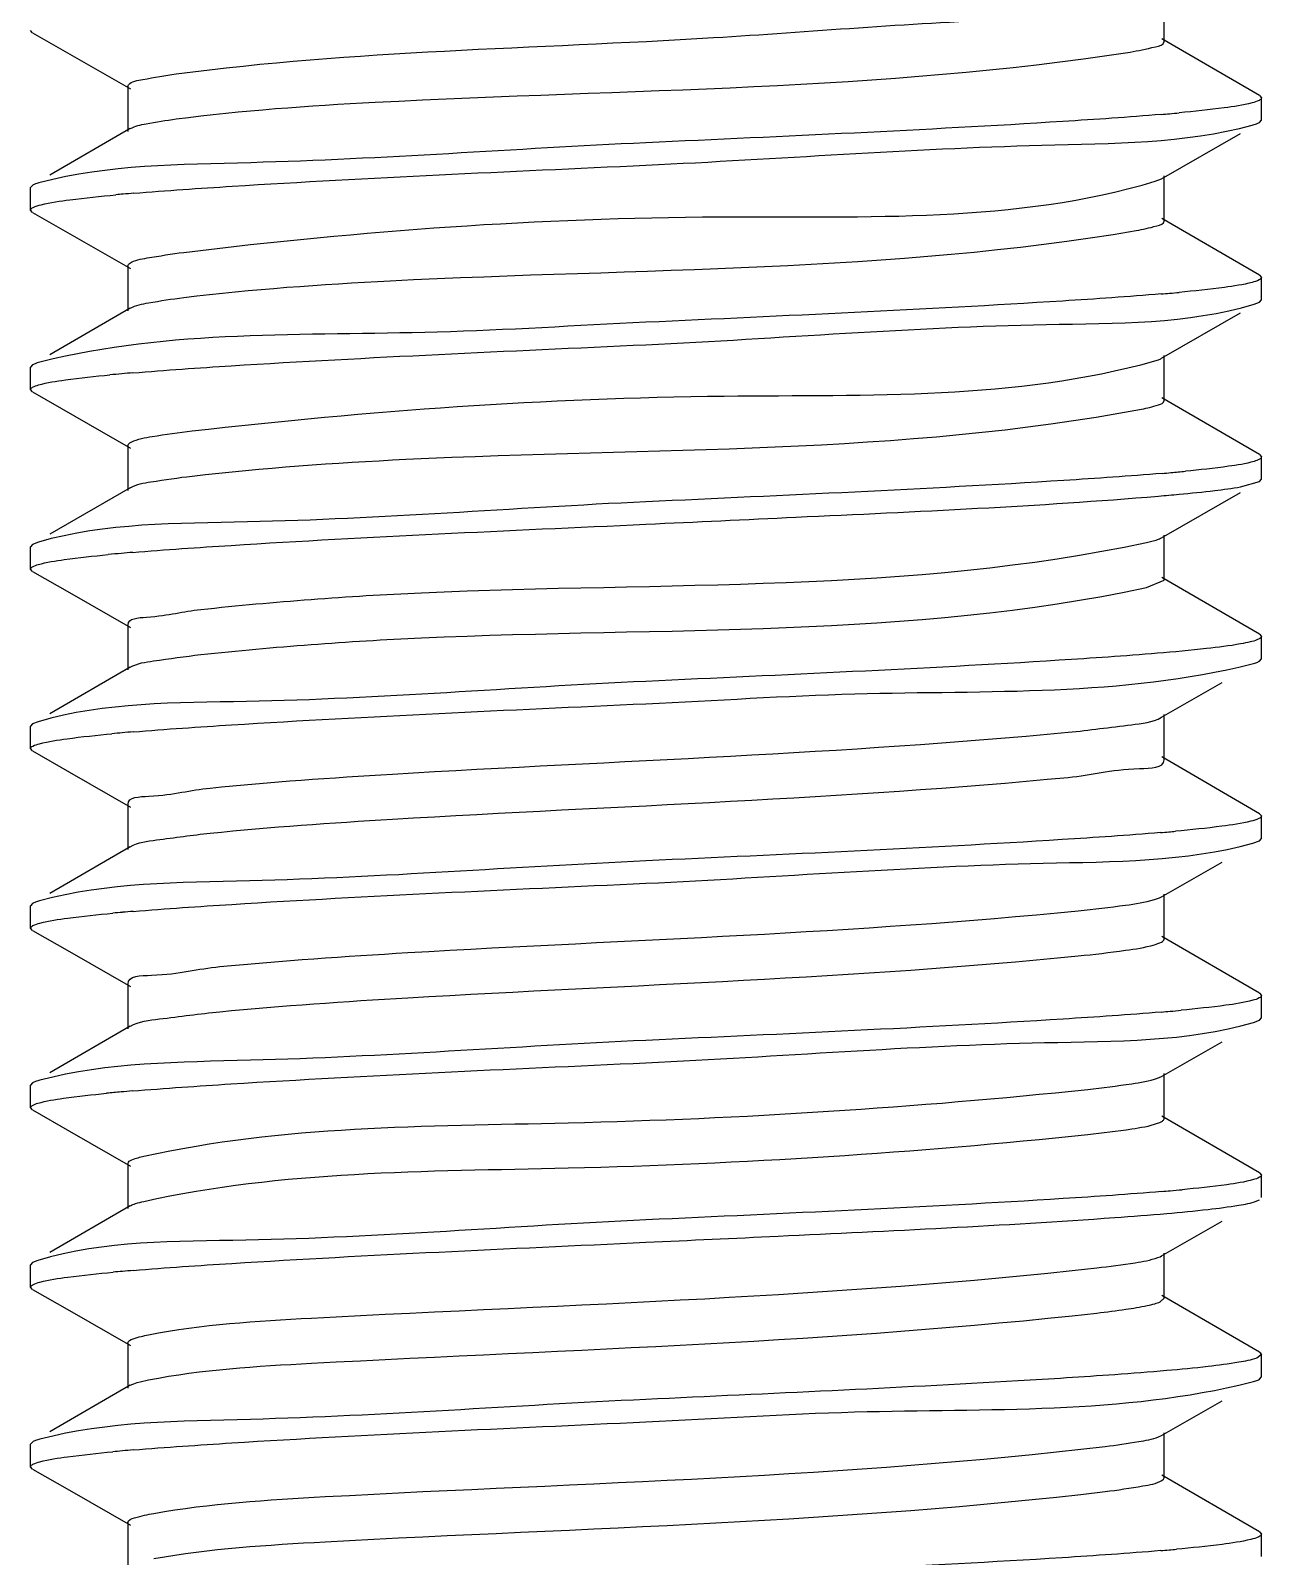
# Model space of a CAD drawing. Extents: x 1247970 to 1725648, y 860327 to 1277876.
# Drawn here: x 1335019.8 to 1335081.4, y 1200562.5 to 1200638.8 of the extents above; entities that cross this region are included whole.
import ezdxf

# ---------------------------------------------------------------- set-up
doc = ezdxf.new("R2010")
doc.units = 0
doc.header["$LTSCALE"] = 1000
doc.header["$MEASUREMENT"] = 0
doc.layers.get('0').update_dxf_attribs({"color": 254})
doc.layers.add('TK', color=4, linetype='Continuous')

# ---------------------------------------------------------------- blocks, each defined once
blk = doc.blocks.new('A$C63786A89')
at = {"linetype": 'Continuous'}
for p, q in [((2059.475, 7994.526), (2059.475, 7996.782)), ((2002.918, 7994.965), (2002.817, 7995.081)), ((2002.918, 7994.965), (2007.808, 7992.159)), ((2064.247, 7991.829), (2059.357, 7994.662)), ((2007.688, 7992.296), (2007.688, 7990.04)), ((2007.689, 7992.296), (2007.713, 7992.359)), ((2064.247, 7991.829), (2064.345, 7991.714)), ((2064.345, 7990.595), (2064.345, 7991.714)), ((2007.806, 7990.176), (2003.785, 7987.846)), ((2064.245, 7990.479), (2064.345, 7990.595)), ((2059.355, 7987.672), (2063.303, 7989.939)), ((2059.475, 7985.554), (2059.475, 7987.81)), ((2002.916, 7987.342), (2002.817, 7987.228)), ((2002.817, 7986.108), (2002.817, 7987.228)), ((2059.033, 7987.546), (2059.353, 7987.672)), ((2002.918, 7985.993), (2002.817, 7986.109)), ((2002.918, 7985.993), (2007.808, 7983.186)), ((2064.247, 7982.856), (2059.357, 7985.69)), ((2007.688, 7983.323), (2007.688, 7981.067)), ((2064.247, 7982.856), (2064.345, 7982.741)), ((2064.345, 7981.622), (2064.345, 7982.741)), ((2064.245, 7981.506), (2064.345, 7981.622)), ((2007.806, 7981.203), (2003.785, 7978.873)), ((2059.355, 7978.699), (2063.303, 7980.966)), ((2063.974, 7981.4), (2064.244, 7981.506)), ((2059.475, 7976.581), (2059.475, 7978.837)), ((2002.916, 7978.369), (2002.817, 7978.256)), ((2002.817, 7977.135), (2002.817, 7978.255)), ((2002.918, 7977.02), (2002.817, 7977.135)), ((2002.918, 7977.02), (2007.808, 7974.213)), ((2064.247, 7973.883), (2059.357, 7976.717)), ((2007.688, 7974.35), (2007.688, 7972.094)), ((2064.247, 7973.883), (2064.345, 7973.769)), ((2064.345, 7972.649), (2064.345, 7973.768)), ((2063.301, 7972.276), (2064.245, 7972.533)), ((2064.245, 7972.533), (2064.345, 7972.649)), ((2007.806, 7972.23), (2003.785, 7969.9)), ((2059.355, 7969.727), (2063.303, 7971.993)), ((2002.916, 7969.397), (2002.817, 7969.281)), ((2003.222, 7969.514), (2002.917, 7969.397)), ((2058.595, 7969.491), (2058.862, 7969.553)), ((2059.475, 7967.608), (2059.475, 7969.864)), ((2002.817, 7968.163), (2002.817, 7969.282)), ((2002.918, 7968.047), (2002.817, 7968.162)), ((2002.918, 7968.047), (2004.759, 7966.99)), ((2058.595, 7967.235), (2059.475, 7967.608)), ((2064.247, 7964.91), (2059.357, 7967.744)), ((2004.759, 7966.99), (2007.808, 7965.24)), ((2007.688, 7965.377), (2007.688, 7963.121)), ((2064.247, 7964.91), (2064.345, 7964.796)), ((2064.222, 7964.669), (2064.121, 7964.624)), ((2064.345, 7963.676), (2064.345, 7964.796)), ((2064.245, 7963.56), (2064.345, 7963.676)), ((2007.806, 7963.257), (2003.785, 7960.927)), ((2059.355, 7960.754), (2062.374, 7962.487)), ((2002.916, 7960.424), (2002.817, 7960.309)), ((2002.817, 7959.19), (2002.817, 7960.309)), ((2003.203, 7960.536), (2002.917, 7960.424)), ((2059.475, 7958.635), (2059.475, 7960.891)), ((2002.918, 7959.074), (2002.817, 7959.19)), ((2002.918, 7959.074), (2004.759, 7958.018)), ((2064.247, 7955.937), (2059.357, 7958.771)), ((2004.759, 7958.018), (2007.808, 7956.267)), ((2007.688, 7956.405), (2007.688, 7954.149)), ((2064.247, 7955.937), (2064.345, 7955.822)), ((2064.345, 7954.703), (2064.345, 7955.823)), ((2007.806, 7954.285), (2003.785, 7951.954)), ((2063.91, 7954.463), (2064.244, 7954.588)), ((2064.245, 7954.588), (2064.345, 7954.703)), ((2059.355, 7951.781), (2062.374, 7953.514)), ((2059.475, 7949.662), (2059.475, 7951.918)), ((2002.916, 7951.451), (2002.817, 7951.336)), ((2002.817, 7950.217), (2002.817, 7951.336)), ((2002.918, 7950.101), (2002.817, 7950.217)), ((2002.918, 7950.101), (2004.759, 7949.045)), ((2064.247, 7946.964), (2059.357, 7949.798)), ((2004.759, 7949.045), (2007.808, 7947.294)), ((2007.688, 7947.432), (2007.688, 7945.176)), ((2064.247, 7946.964), (2064.345, 7946.85)), ((2064.345, 7945.73), (2064.345, 7946.85)), ((2064.245, 7945.615), (2064.345, 7945.731)), ((2007.806, 7945.312), (2003.785, 7942.981)), ((2063.944, 7945.499), (2064.244, 7945.615)), ((2059.355, 7942.808), (2062.374, 7944.541)), ((2059.148, 7942.718), (2059.354, 7942.808)), ((2059.475, 7940.689), (2059.475, 7942.945)), ((2002.916, 7942.478), (2002.817, 7942.363)), ((2002.817, 7941.244), (2002.817, 7942.363)), ((2002.918, 7941.128), (2002.817, 7941.244)), ((2002.918, 7941.128), (2004.759, 7940.072)), ((2064.247, 7937.992), (2059.357, 7940.825)), ((2004.759, 7940.072), (2007.808, 7938.322)), ((2007.688, 7938.459), (2007.688, 7936.203)), ((2064.247, 7937.992), (2064.345, 7937.878)), ((2064.345, 7936.758), (2064.345, 7937.877)), ((2064.106, 7936.579), (2064.245, 7936.642)), ((2007.806, 7936.339), (2003.785, 7934.009)), ((2059.355, 7933.835), (2062.374, 7935.568)), ((2003.19, 7933.613), (2002.917, 7933.505)), ((2059.163, 7933.751), (2059.273, 7933.794)), ((2059.273, 7933.794), (2059.355, 7933.835)), ((2059.475, 7931.716), (2059.475, 7933.973)), ((2002.916, 7933.505), (2002.817, 7933.39)), ((2002.817, 7932.271), (2002.817, 7933.391)), ((2002.918, 7932.155), (2002.817, 7932.271)), ((2002.918, 7932.155), (2004.759, 7931.099)), ((2059.273, 7931.538), (2059.475, 7931.716)), ((2064.247, 7929.019), (2059.357, 7931.852)), ((2004.759, 7931.099), (2007.808, 7929.349)), ((2007.688, 7929.486), (2007.688, 7927.23)), ((2064.247, 7929.019), (2064.345, 7928.905)), ((2064.345, 7928.905), (2064.106, 7928.726)), ((2064.345, 7927.785), (2064.345, 7928.904)), ((2064.245, 7927.669), (2064.345, 7927.784)), ((2007.806, 7927.366), (2003.785, 7925.036)), ((2059.355, 7924.862), (2062.374, 7926.596)), ((2002.916, 7924.532), (2002.817, 7924.418)), ((2002.817, 7923.298), (2002.817, 7924.418)), ((2059.199, 7924.791), (2059.355, 7924.862)), ((2059.475, 7922.744), (2059.475, 7925)), ((2002.918, 7923.183), (2002.817, 7923.298)), ((2002.918, 7923.183), (2004.759, 7922.126)), ((2064.247, 7920.046), (2059.357, 7922.88)), ((2004.759, 7922.126), (2007.808, 7920.376)), ((2059.368, 7922.614), (2059.442, 7922.672)), ((2059.442, 7922.672), (2059.474, 7922.744)), ((2007.688, 7920.513), (2007.688, 7918.257)), ((2064.247, 7920.046), (2064.345, 7919.931)), ((2064.345, 7918.812), (2064.345, 7919.931))]:
    blk.add_line(p, q, dxfattribs=at)
for centre, radius, start, end in [((2049.007, 8112.712), 122.261, 274.84408, 275.04301), ((2050.561, 8095.126), 104.606, 275.04173, 275.30088), ((2018.46, 7861.606), 125.779, 94.77986, 95.02434), ((2016.906, 7879.319), 107.998, 95.02593, 95.21832), ((2049.009, 8103.711), 122.233, 274.84422, 275.04367), ((2050.575, 8085.99), 104.443, 275.04231, 275.30516), ((2016.304, 7877.015), 101.302, 95.05384, 95.38983), ((2018.293, 7854.567), 123.838, 94.79798, 95.05583), ((2049.177, 8092.811), 120.299, 274.86432, 275.07634), ((2051.2, 8070.167), 97.565, 275.06963, 275.49445), ((2049.649, 8085.982), 114.57, 274.78414, 275.29638), ((2016.109, 7870.18), 99.155, 95.06215, 95.44998), ((2018.246, 7846.142), 123.289, 94.80292, 95.06588), ((2016.512, 7856.774), 103.607, 95.04417, 95.32872), ((2018.354, 7835.915), 124.547, 94.79098, 95.04464), ((2048.901, 8078.037), 123.483, 274.83121, 275.02426), ((2050.202, 8063.228), 108.617, 275.02476, 275.20183), ((2016.596, 7846.87), 104.541, 95.04048, 95.30427), ((2018.373, 7826.725), 124.765, 94.7894, 95.04044), ((2049.058, 8067.25), 121.661, 274.84996, 275.05358), ((2050.768, 8047.973), 102.309, 275.05089, 275.3617), ((2015.965, 7844.828), 97.582, 95.06801, 95.4956), ((2018.212, 7819.611), 122.899, 94.80633, 95.07323), ((2049.093, 8057.882), 121.264, 274.85432, 275.05917), ((2050.867, 8037.909), 101.213, 275.05571, 275.39054), ((2016.63, 7828.554), 104.914, 95.03896, 95.29438), ((2018.38, 7808.697), 124.847, 94.7887, 95.03872), ((2016.584, 7820.086), 104.406, 95.04103, 95.30759), ((2018.369, 7799.851), 124.72, 94.78985, 95.04106), ((2048.925, 8041.869), 123.204, 274.83432, 275.02861), ((2050.287, 8026.39), 107.666, 275.02875, 275.22497)]:
    blk.add_arc(centre, radius, start, end, dxfattribs=at)
for points, knots in [([(2010.095, 7992.917), (2018.995, 7994.083), (2032.91, 7994.235), (2049.126, 7995.67), (2056.663, 7995.758), (2059.087, 7996.536)], [0, 0, 0, 0, 0.548012, 0.844548, 1, 1, 1, 1]), ([(2010.095, 7990.661), (2013.394, 7991.093), (2029.3, 7992.188), (2045.323, 7992.075), (2057.782, 7994.007)], [0, 0, 0, 0, 0.208773, 1, 1, 1, 1]), ([(2057.782, 7994.007), (2058.207, 7994.073), (2058.658, 7994.185), (2059.474, 7994.36), (2059.474, 7994.526)], [0, 0, 0, 0, 0.720494, 1, 1, 1, 1]), ([(2007.713, 7992.359), (2007.873, 7992.559), (2008.788, 7992.678), (2009.537, 7992.843), (2010.095, 7992.917)], [0, 0, 0, 0, 0.312059, 1, 1, 1, 1]), ([(2064.344, 7991.714), (2064.344, 7991.657), (2064.152, 7991.537), (2063.996, 7991.496), (2063.875, 7991.464)], [0, 0, 0, 0, 0.314664, 1, 1, 1, 1]), ([(2059.331, 7990.887), (2057.693, 7990.748), (2049.115, 7990.166), (2040.526, 7989.793), (2033.581, 7989.471)], [0, 0, 0, 0, 0.191224, 1, 1, 1, 1]), ([(2063.875, 7991.464), (2063.421, 7991.343), (2062.2, 7991.168), (2060.98, 7991.037), (2060.225, 7990.967)], [0, 0, 0, 0, 0.382675, 1, 1, 1, 1]), ([(2007.806, 7990.176), (2008.044, 7990.313), (2008.83, 7990.468), (2009.592, 7990.595), (2010.095, 7990.661)], [0, 0, 0, 0, 0.3512, 1, 1, 1, 1]), ([(2033.581, 7988.352), (2040.175, 7988.658), (2050.207, 7989.452), (2060.476, 7989.435), (2063.879, 7990.346)], [0, 0, 0, 0, 0.65204, 1, 1, 1, 1]), ([(2063.879, 7990.346), (2063.952, 7990.365), (2064.076, 7990.402), (2064.197, 7990.452), (2064.244, 7990.479)], [0, 0, 0, 0, 0.580345, 1, 1, 1, 1]), ([(2033.581, 7989.471), (2026.997, 7989.165), (2016.966, 7988.38), (2006.707, 7988.38), (2003.297, 7987.48)], [0, 0, 0, 0, 0.651429, 1, 1, 1, 1]), ([(2007.979, 7986.948), (2009.618, 7987.085), (2018.146, 7987.66), (2026.686, 7988.031), (2033.581, 7988.352)], [0, 0, 0, 0, 0.192344, 1, 1, 1, 1]), ([(2003.297, 7987.48), (2003.221, 7987.46), (2003.092, 7987.422), (2002.966, 7987.371), (2002.917, 7987.342)], [0, 0, 0, 0, 0.582674, 1, 1, 1, 1]), ([(2010.481, 7983.993), (2019.356, 7985.076), (2035.449, 7986.25), (2052.056, 7985.446), (2059.033, 7987.546)], [0, 0, 0, 0, 0.550998, 1, 1, 1, 1]), ([(2002.819, 7986.109), (2002.82, 7986.172), (2003.042, 7986.298), (2003.216, 7986.341), (2003.352, 7986.375)], [0, 0, 0, 0, 0.309987, 1, 1, 1, 1]), ([(2003.352, 7986.375), (2003.823, 7986.493), (2005.07, 7986.669), (2006.317, 7986.799), (2007.083, 7986.869)], [0, 0, 0, 0, 0.386993, 1, 1, 1, 1]), ([(2058.082, 7985.083), (2058.432, 7985.143), (2058.817, 7985.234), (2059.473, 7985.413), (2059.474, 7985.554)], [0, 0, 0, 0, 0.716041, 1, 1, 1, 1]), ([(2010.481, 7981.736), (2013.906, 7982.155), (2029.776, 7983.27), (2045.804, 7982.99), (2058.082, 7985.083)], [0, 0, 0, 0, 0.216975, 1, 1, 1, 1]), ([(2007.767, 7983.435), (2008.02, 7983.613), (2008.977, 7983.763), (2009.868, 7983.918), (2010.481, 7983.993)], [0, 0, 0, 0, 0.333862, 1, 1, 1, 1]), ([(2007.689, 7983.323), (2007.689, 7983.343), (2007.708, 7983.389), (2007.745, 7983.419), (2007.767, 7983.435)], [0, 0, 0, 0, 0.420942, 1, 1, 1, 1]), ([(2063.879, 7982.492), (2063.425, 7982.371), (2062.206, 7982.196), (2060.987, 7982.065), (2060.232, 7981.994)], [0, 0, 0, 0, 0.382422, 1, 1, 1, 1]), ([(2064.344, 7982.741), (2064.344, 7982.685), (2064.154, 7982.564), (2063.998, 7982.524), (2063.879, 7982.492)], [0, 0, 0, 0, 0.315019, 1, 1, 1, 1]), ([(2007.806, 7981.203), (2008.078, 7981.361), (2009.001, 7981.521), (2009.889, 7981.664), (2010.481, 7981.736)], [0, 0, 0, 0, 0.34577, 1, 1, 1, 1]), ([(2059.331, 7981.914), (2057.693, 7981.776), (2049.116, 7981.193), (2040.527, 7980.821), (2033.581, 7980.498)], [0, 0, 0, 0, 0.191213, 1, 1, 1, 1]), ([(2033.581, 7979.379), (2040.25, 7979.688), (2050.289, 7980.562), (2060.64, 7980.4), (2063.974, 7981.4)], [0, 0, 0, 0, 0.6573, 1, 1, 1, 1]), ([(2033.581, 7980.498), (2030.103, 7980.337), (2020.057, 7979.655), (2009.771, 7980.128), (2003.352, 7978.521)], [0, 0, 0, 0, 0.344783, 1, 1, 1, 1]), ([(2007.935, 7977.971), (2009.573, 7978.109), (2018.116, 7978.687), (2026.671, 7979.058), (2033.581, 7979.379)], [0, 0, 0, 0, 0.191992, 1, 1, 1, 1]), ([(2010.893, 7975.068), (2019.721, 7976.079), (2035.667, 7977.222), (2052.046, 7976.622), (2058.961, 7978.552)], [0, 0, 0, 0, 0.553136, 1, 1, 1, 1]), ([(2058.961, 7978.552), (2059.038, 7978.574), (2059.172, 7978.615), (2059.302, 7978.67), (2059.353, 7978.699)], [0, 0, 0, 0, 0.575468, 1, 1, 1, 1]), ([(2003.352, 7978.521), (2003.264, 7978.5), (2003.116, 7978.458), (2002.972, 7978.401), (2002.917, 7978.369)], [0, 0, 0, 0, 0.588364, 1, 1, 1, 1]), ([(2003.222, 7977.367), (2003.658, 7977.493), (2004.852, 7977.667), (2006.044, 7977.799), (2006.788, 7977.869)], [0, 0, 0, 0, 0.377661, 1, 1, 1, 1]), ([(2002.819, 7977.135), (2002.818, 7977.186), (2002.979, 7977.3), (2003.118, 7977.338), (2003.222, 7977.367)], [0, 0, 0, 0, 0.320883, 1, 1, 1, 1]), ([(2058.353, 7976.159), (2058.636, 7976.213), (2058.959, 7976.287), (2059.473, 7976.463), (2059.474, 7976.581)], [0, 0, 0, 0, 0.710277, 1, 1, 1, 1]), ([(2010.893, 7972.812), (2014.441, 7973.219), (2030.256, 7974.357), (2046.28, 7973.871), (2058.353, 7976.159)], [0, 0, 0, 0, 0.225217, 1, 1, 1, 1]), ([(2007.851, 7974.511), (2008.177, 7974.671), (2009.215, 7974.844), (2010.228, 7974.992), (2010.893, 7975.068)], [0, 0, 0, 0, 0.351765, 1, 1, 1, 1]), ([(2007.689, 7974.35), (2007.689, 7974.38), (2007.738, 7974.453), (2007.808, 7974.489), (2007.851, 7974.511)], [0, 0, 0, 0, 0.380722, 1, 1, 1, 1]), ([(2063.974, 7973.546), (2063.558, 7973.422), (2062.408, 7973.25), (2061.26, 7973.12), (2060.541, 7973.051)], [0, 0, 0, 0, 0.375678, 1, 1, 1, 1]), ([(2064.344, 7973.769), (2064.344, 7973.721), (2064.2, 7973.612), (2064.07, 7973.575), (2063.974, 7973.546)], [0, 0, 0, 0, 0.325413, 1, 1, 1, 1]), ([(2007.806, 7972.23), (2008.115, 7972.41), (2009.185, 7972.574), (2010.206, 7972.734), (2010.893, 7972.812)], [0, 0, 0, 0, 0.34097, 1, 1, 1, 1]), ([(2059.377, 7972.946), (2057.74, 7972.806), (2049.147, 7972.221), (2040.543, 7971.848), (2033.581, 7971.525)], [0, 0, 0, 0, 0.190808, 1, 1, 1, 1]), ([(2033.581, 7970.406), (2036.078, 7970.522), (2044.622, 7970.929), (2053.171, 7971.305), (2059.204, 7971.811)], [0, 0, 0, 0, 0.292193, 1, 1, 1, 1]), ([(2060.224, 7971.901), (2060.82, 7971.957), (2061.847, 7972.062), (2062.872, 7972.199), (2063.301, 7972.276)], [0, 0, 0, 0, 0.578453, 1, 1, 1, 1]), ([(2033.581, 7971.525), (2026.941, 7971.217), (2016.903, 7970.375), (2006.583, 7970.479), (2003.222, 7969.514)], [0, 0, 0, 0, 0.655306, 1, 1, 1, 1]), ([(2007.923, 7968.997), (2009.561, 7969.135), (2018.108, 7969.713), (2026.667, 7970.085), (2033.581, 7970.406)], [0, 0, 0, 0, 0.191883, 1, 1, 1, 1]), ([(2011.331, 7966.144), (2014.998, 7966.54), (2030.737, 7967.707), (2046.756, 7966.963), (2058.595, 7969.491)], [0, 0, 0, 0, 0.23352, 1, 1, 1, 1]), ([(2058.862, 7969.553), (2058.96, 7969.578), (2059.127, 7969.626), (2059.289, 7969.691), (2059.352, 7969.727)], [0, 0, 0, 0, 0.584751, 1, 1, 1, 1]), ([(2003.203, 7968.389), (2003.628, 7968.514), (2004.796, 7968.687), (2005.962, 7968.817), (2006.691, 7968.887)], [0, 0, 0, 0, 0.376552, 1, 1, 1, 1]), ([(2002.819, 7968.162), (2002.818, 7968.212), (2002.969, 7968.322), (2003.104, 7968.36), (2003.203, 7968.389)], [0, 0, 0, 0, 0.323409, 1, 1, 1, 1]), ([(2011.331, 7963.888), (2014.998, 7964.284), (2030.737, 7965.451), (2046.756, 7964.707), (2058.595, 7967.235)], [0, 0, 0, 0, 0.23352, 1, 1, 1, 1]), ([(2007.69, 7965.377), (2007.688, 7965.712), (2009.555, 7965.776), (2010.422, 7966.046), (2011.331, 7966.144)], [0, 0, 0, 0, 0.267893, 1, 1, 1, 1]), ([(2063.301, 7964.422), (2062.739, 7964.321), (2061.355, 7964.15), (2059.968, 7964.022), (2059.149, 7963.953)], [0, 0, 0, 0, 0.410163, 1, 1, 1, 1]), ([(2064.121, 7964.624), (2064.012, 7964.582), (2063.739, 7964.507), (2063.463, 7964.452), (2063.301, 7964.422)], [0, 0, 0, 0, 0.414132, 1, 1, 1, 1]), ([(2064.343, 7964.796), (2064.343, 7964.772), (2064.307, 7964.716), (2064.254, 7964.686), (2064.222, 7964.669)], [0, 0, 0, 0, 0.389434, 1, 1, 1, 1]), ([(2007.806, 7963.257), (2008.154, 7963.46), (2009.38, 7963.625), (2010.542, 7963.803), (2011.331, 7963.888)], [0, 0, 0, 0, 0.336726, 1, 1, 1, 1]), ([(2059.149, 7963.953), (2057.511, 7963.817), (2048.994, 7963.243), (2040.466, 7962.872), (2033.581, 7962.552)], [0, 0, 0, 0, 0.192609, 1, 1, 1, 1]), ([(2033.581, 7961.433), (2037.061, 7961.594), (2047.108, 7962.277), (2057.398, 7961.799), (2063.815, 7963.411)], [0, 0, 0, 0, 0.344896, 1, 1, 1, 1]), ([(2063.815, 7963.411), (2063.901, 7963.432), (2064.047, 7963.473), (2064.189, 7963.529), (2064.243, 7963.56)], [0, 0, 0, 0, 0.587166, 1, 1, 1, 1]), ([(2033.581, 7962.552), (2026.925, 7962.243), (2016.886, 7961.384), (2006.549, 7961.52), (2003.203, 7960.536)], [0, 0, 0, 0, 0.656438, 1, 1, 1, 1]), ([(2007.952, 7960.027), (2009.59, 7960.164), (2018.128, 7960.741), (2026.676, 7961.112), (2033.581, 7961.433)], [0, 0, 0, 0, 0.192112, 1, 1, 1, 1]), ([(2054.688, 7960.009), (2055.742, 7960.109), (2057.273, 7960.333), (2058.904, 7960.494), (2059.354, 7960.754)], [0, 0, 0, 0, 0.670817, 1, 1, 1, 1]), ([(2003.271, 7959.435), (2003.719, 7959.557), (2004.93, 7959.732), (2006.14, 7959.863), (2006.89, 7959.933)], [0, 0, 0, 0, 0.381548, 1, 1, 1, 1]), ([(2011.795, 7957.22), (2014.825, 7957.529), (2029.123, 7958.498), (2043.456, 7958.939), (2054.688, 7960.009)], [0, 0, 0, 0, 0.212534, 1, 1, 1, 1]), ([(2002.819, 7959.19), (2002.819, 7959.245), (2003.002, 7959.364), (2003.155, 7959.404), (2003.271, 7959.435)], [0, 0, 0, 0, 0.3163, 1, 1, 1, 1]), ([(2054.688, 7957.753), (2055.879, 7957.866), (2056.993, 7958.243), (2059.471, 7958.201), (2059.473, 7958.635)], [0, 0, 0, 0, 0.733751, 1, 1, 1, 1]), ([(2007.69, 7956.405), (2007.689, 7956.779), (2009.805, 7956.803), (2010.772, 7957.116), (2011.795, 7957.22)], [0, 0, 0, 0, 0.267001, 1, 1, 1, 1]), ([(2011.795, 7954.964), (2014.825, 7955.273), (2029.123, 7956.242), (2043.456, 7956.683), (2054.688, 7957.753)], [0, 0, 0, 0, 0.212534, 1, 1, 1, 1]), ([(2064.344, 7955.822), (2064.343, 7955.76), (2064.122, 7955.634), (2063.95, 7955.591), (2063.815, 7955.557)], [0, 0, 0, 0, 0.310027, 1, 1, 1, 1]), ([(2007.806, 7954.285), (2008.195, 7954.511), (2009.586, 7954.676), (2010.899, 7954.872), (2011.795, 7954.964)], [0, 0, 0, 0, 0.333, 1, 1, 1, 1]), ([(2059.3, 7954.993), (2057.662, 7954.855), (2049.095, 7954.274), (2040.516, 7953.901), (2033.581, 7953.58)], [0, 0, 0, 0, 0.191457, 1, 1, 1, 1]), ([(2063.815, 7955.557), (2063.34, 7955.438), (2062.082, 7955.261), (2060.823, 7955.129), (2060.049, 7955.059)], [0, 0, 0, 0, 0.386369, 1, 1, 1, 1]), ([(2033.581, 7952.46), (2040.199, 7952.767), (2050.235, 7953.585), (2060.528, 7953.526), (2063.91, 7954.463)], [0, 0, 0, 0, 0.653703, 1, 1, 1, 1]), ([(2033.581, 7953.58), (2026.978, 7953.273), (2016.944, 7952.469), (2006.665, 7952.503), (2003.271, 7951.582)], [0, 0, 0, 0, 0.652738, 1, 1, 1, 1]), ([(2007.956, 7951.054), (2009.594, 7951.192), (2018.13, 7951.768), (2026.678, 7952.14), (2033.581, 7952.46)], [0, 0, 0, 0, 0.192163, 1, 1, 1, 1]), ([(2003.271, 7951.582), (2003.2, 7951.563), (2003.08, 7951.526), (2002.963, 7951.478), (2002.917, 7951.451)], [0, 0, 0, 0, 0.579669, 1, 1, 1, 1]), ([(2012.285, 7948.296), (2015.411, 7948.599), (2029.712, 7949.558), (2044.052, 7949.97), (2055.187, 7951.085)], [0, 0, 0, 0, 0.21915, 1, 1, 1, 1]), ([(2055.187, 7951.085), (2055.974, 7951.163), (2057.247, 7951.311), (2058.52, 7951.507), (2058.993, 7951.642)], [0, 0, 0, 0, 0.616632, 1, 1, 1, 1]), ([(2058.993, 7951.642), (2059.064, 7951.663), (2059.187, 7951.702), (2059.306, 7951.753), (2059.354, 7951.781)], [0, 0, 0, 0, 0.57283, 1, 1, 1, 1]), ([(2002.819, 7950.217), (2002.819, 7950.274), (2003.011, 7950.395), (2003.169, 7950.435), (2003.289, 7950.467)], [0, 0, 0, 0, 0.314546, 1, 1, 1, 1]), ([(2003.289, 7950.467), (2003.743, 7950.588), (2004.961, 7950.763), (2006.178, 7950.894), (2006.932, 7950.964)], [0, 0, 0, 0, 0.382893, 1, 1, 1, 1]), ([(2058.993, 7949.386), (2059.116, 7949.422), (2059.282, 7949.467), (2059.473, 7949.601), (2059.473, 7949.662)], [0, 0, 0, 0, 0.67834, 1, 1, 1, 1]), ([(2012.285, 7946.04), (2015.411, 7946.343), (2029.712, 7947.302), (2044.052, 7947.714), (2055.187, 7948.829)], [0, 0, 0, 0, 0.21915, 1, 1, 1, 1]), ([(2055.187, 7948.829), (2055.974, 7948.907), (2057.247, 7949.055), (2058.52, 7949.251), (2058.993, 7949.386)], [0, 0, 0, 0, 0.616632, 1, 1, 1, 1]), ([(2007.69, 7947.432), (2007.691, 7947.849), (2010.068, 7947.826), (2011.141, 7948.185), (2012.285, 7948.296)], [0, 0, 0, 0, 0.266406, 1, 1, 1, 1]), ([(2063.91, 7946.609), (2063.468, 7946.487), (2062.27, 7946.313), (2061.072, 7946.182), (2060.328, 7946.112)], [0, 0, 0, 0, 0.380326, 1, 1, 1, 1]), ([(2064.344, 7946.85), (2064.344, 7946.796), (2064.169, 7946.679), (2064.022, 7946.64), (2063.91, 7946.609)], [0, 0, 0, 0, 0.318129, 1, 1, 1, 1]), ([(2007.807, 7945.312), (2008.238, 7945.563), (2009.804, 7945.725), (2011.274, 7945.942), (2012.285, 7946.04)], [0, 0, 0, 0, 0.329747, 1, 1, 1, 1]), ([(2059.344, 7946.024), (2057.707, 7945.885), (2049.125, 7945.302), (2040.531, 7944.929), (2033.581, 7944.607)], [0, 0, 0, 0, 0.191083, 1, 1, 1, 1]), ([(2033.581, 7943.487), (2040.225, 7943.796), (2050.263, 7944.641), (2060.586, 7944.531), (2063.944, 7945.499)], [0, 0, 0, 0, 0.655506, 1, 1, 1, 1]), ([(2033.581, 7944.607), (2026.992, 7944.301), (2016.96, 7943.51), (2006.695, 7943.52), (2003.289, 7942.614)], [0, 0, 0, 0, 0.651767, 1, 1, 1, 1]), ([(2007.915, 7942.078), (2009.553, 7942.216), (2018.103, 7942.795), (2026.664, 7943.166), (2033.581, 7943.487)], [0, 0, 0, 0, 0.191805, 1, 1, 1, 1]), ([(2055.661, 7942.16), (2056.397, 7942.238), (2057.562, 7942.385), (2058.734, 7942.574), (2059.148, 7942.718)], [0, 0, 0, 0, 0.628418, 1, 1, 1, 1]), ([(2003.289, 7942.614), (2003.215, 7942.594), (2003.088, 7942.557), (2002.965, 7942.506), (2002.917, 7942.478)], [0, 0, 0, 0, 0.581796, 1, 1, 1, 1]), ([(2003.19, 7941.466), (2003.606, 7941.591), (2004.755, 7941.762), (2005.901, 7941.892), (2006.619, 7941.962)], [0, 0, 0, 0, 0.375806, 1, 1, 1, 1]), ([(2008.484, 7938.814), (2015.405, 7940.366), (2031.344, 7940.249), (2047.037, 7941.25), (2055.661, 7942.16)], [0, 0, 0, 0, 0.449925, 1, 1, 1, 1]), ([(2002.819, 7941.244), (2002.818, 7941.292), (2002.963, 7941.401), (2003.094, 7941.438), (2003.19, 7941.466)], [0, 0, 0, 0, 0.325327, 1, 1, 1, 1]), ([(2055.661, 7939.904), (2056.397, 7939.982), (2057.562, 7940.129), (2058.734, 7940.318), (2059.148, 7940.462)], [0, 0, 0, 0, 0.628418, 1, 1, 1, 1]), ([(2059.148, 7940.462), (2059.232, 7940.492), (2059.355, 7940.533), (2059.473, 7940.643), (2059.473, 7940.689)], [0, 0, 0, 0, 0.658854, 1, 1, 1, 1]), ([(2008.484, 7936.558), (2015.405, 7938.11), (2031.344, 7937.993), (2047.037, 7938.994), (2055.661, 7939.904)], [0, 0, 0, 0, 0.449925, 1, 1, 1, 1]), ([(2007.69, 7938.459), (2007.69, 7938.548), (2008.036, 7938.711), (2008.282, 7938.769), (2008.484, 7938.814)], [0, 0, 0, 0, 0.300827, 1, 1, 1, 1]), ([(2063.944, 7937.646), (2063.508, 7937.52), (2062.313, 7937.346), (2061.12, 7937.214), (2060.375, 7937.144)], [0, 0, 0, 0, 0.3773, 1, 1, 1, 1]), ([(2064.344, 7937.878), (2064.345, 7937.827), (2064.186, 7937.714), (2064.047, 7937.676), (2063.944, 7937.646)], [0, 0, 0, 0, 0.321213, 1, 1, 1, 1]), ([(2059.354, 7937.052), (2057.717, 7936.913), (2049.131, 7936.329), (2040.535, 7935.957), (2033.581, 7935.634)], [0, 0, 0, 0, 0.191022, 1, 1, 1, 1]), ([(2061.68, 7936.159), (2062.192, 7936.217), (2063.004, 7936.327), (2063.819, 7936.472), (2064.106, 7936.579)], [0, 0, 0, 0, 0.627953, 1, 1, 1, 1]), ([(2007.807, 7936.339), (2007.889, 7936.387), (2008.115, 7936.468), (2008.345, 7936.527), (2008.484, 7936.558)], [0, 0, 0, 0, 0.400139, 1, 1, 1, 1]), ([(2057.012, 7935.751), (2057.878, 7935.813), (2059.436, 7935.933), (2060.991, 7936.08), (2061.68, 7936.159)], [0, 0, 0, 0, 0.55623, 1, 1, 1, 1]), ([(2033.581, 7935.634), (2026.914, 7935.324), (2016.875, 7934.452), (2006.524, 7934.611), (2003.19, 7933.613)], [0, 0, 0, 0, 0.657236, 1, 1, 1, 1]), ([(2033.581, 7934.514), (2035.783, 7934.617), (2043.595, 7934.984), (2051.409, 7935.35), (2057.012, 7935.751)], [0, 0, 0, 0, 0.281772, 1, 1, 1, 1]), ([(2007.958, 7933.109), (2009.596, 7933.246), (2018.131, 7933.823), (2026.678, 7934.194), (2033.581, 7934.514)], [0, 0, 0, 0, 0.192184, 1, 1, 1, 1]), ([(2056.109, 7933.236), (2056.751, 7933.308), (2057.773, 7933.443), (2058.798, 7933.621), (2059.163, 7933.751)], [0, 0, 0, 0, 0.625485, 1, 1, 1, 1]), ([(2003.289, 7932.522), (2003.745, 7932.643), (2004.968, 7932.818), (2006.192, 7932.95), (2006.949, 7933.02)], [0, 0, 0, 0, 0.382711, 1, 1, 1, 1]), ([(2008.716, 7929.89), (2011.392, 7930.419), (2027.261, 7931.356), (2043.079, 7931.777), (2056.109, 7933.236)], [0, 0, 0, 0, 0.172218, 1, 1, 1, 1]), ([(2002.819, 7932.271), (2002.819, 7932.328), (2003.011, 7932.449), (2003.169, 7932.489), (2003.289, 7932.522)], [0, 0, 0, 0, 0.314595, 1, 1, 1, 1]), ([(2056.109, 7930.98), (2056.598, 7931.035), (2057.442, 7931.139), (2058.282, 7931.276), (2058.632, 7931.352)], [0, 0, 0, 0, 0.578206, 1, 1, 1, 1]), ([(2058.632, 7931.352), (2058.758, 7931.379), (2058.974, 7931.431), (2059.187, 7931.5), (2059.273, 7931.538)], [0, 0, 0, 0, 0.578774, 1, 1, 1, 1]), ([(2008.716, 7927.634), (2011.392, 7928.163), (2027.261, 7929.1), (2043.079, 7929.521), (2056.109, 7930.98)], [0, 0, 0, 0, 0.172218, 1, 1, 1, 1]), ([(2007.689, 7929.486), (2007.69, 7929.595), (2008.155, 7929.769), (2008.456, 7929.838), (2008.716, 7929.89)], [0, 0, 0, 0, 0.292326, 1, 1, 1, 1]), ([(2061.68, 7928.305), (2060.991, 7928.227), (2059.436, 7928.079), (2057.878, 7927.959), (2057.012, 7927.897)], [0, 0, 0, 0, 0.44377, 1, 1, 1, 1]), ([(2064.106, 7928.726), (2063.819, 7928.619), (2063.004, 7928.474), (2062.192, 7928.364), (2061.68, 7928.305)], [0, 0, 0, 0, 0.372047, 1, 1, 1, 1]), ([(2007.807, 7927.366), (2007.913, 7927.428), (2008.218, 7927.526), (2008.526, 7927.596), (2008.716, 7927.634)], [0, 0, 0, 0, 0.387601, 1, 1, 1, 1]), ([(2057.012, 7927.897), (2055.403, 7927.782), (2047.596, 7927.298), (2039.783, 7926.949), (2033.581, 7926.661)], [0, 0, 0, 0, 0.206234, 1, 1, 1, 1]), ([(2033.581, 7925.542), (2037.058, 7925.703), (2047.103, 7926.383), (2057.387, 7925.916), (2063.808, 7927.517)], [0, 0, 0, 0, 0.344677, 1, 1, 1, 1]), ([(2063.808, 7927.517), (2063.895, 7927.539), (2064.044, 7927.581), (2064.188, 7927.637), (2064.244, 7927.669)], [0, 0, 0, 0, 0.587866, 1, 1, 1, 1]), ([(2033.581, 7926.661), (2026.992, 7926.355), (2016.96, 7925.564), (2006.695, 7925.575), (2003.289, 7924.668)], [0, 0, 0, 0, 0.651756, 1, 1, 1, 1]), ([(2007.955, 7924.136), (2009.593, 7924.273), (2018.13, 7924.85), (2026.677, 7925.221), (2033.581, 7925.542)], [0, 0, 0, 0, 0.192156, 1, 1, 1, 1]), ([(2003.289, 7924.668), (2003.215, 7924.648), (2003.088, 7924.611), (2002.965, 7924.56), (2002.917, 7924.532)], [0, 0, 0, 0, 0.58179, 1, 1, 1, 1]), ([(2056.531, 7924.312), (2057.092, 7924.379), (2057.985, 7924.504), (2058.882, 7924.671), (2059.199, 7924.791)], [0, 0, 0, 0, 0.624843, 1, 1, 1, 1]), ([(2003.285, 7923.548), (2003.738, 7923.669), (2004.955, 7923.844), (2006.173, 7923.975), (2006.926, 7924.045)], [0, 0, 0, 0, 0.38254, 1, 1, 1, 1]), ([(2008.976, 7920.966), (2011.8, 7921.466), (2027.701, 7922.459), (2043.598, 7922.772), (2056.531, 7924.312)], [0, 0, 0, 0, 0.180463, 1, 1, 1, 1]), ([(2002.819, 7923.298), (2002.819, 7923.355), (2003.009, 7923.475), (2003.165, 7923.516), (2003.285, 7923.548)], [0, 0, 0, 0, 0.314966, 1, 1, 1, 1]), ([(2056.531, 7922.056), (2057.163, 7922.131), (2058.101, 7922.283), (2059.086, 7922.443), (2059.368, 7922.614)], [0, 0, 0, 0, 0.659018, 1, 1, 1, 1]), ([(2008.976, 7918.709), (2011.8, 7919.21), (2027.701, 7920.203), (2043.598, 7920.516), (2056.531, 7922.056)], [0, 0, 0, 0, 0.180463, 1, 1, 1, 1]), ([(2007.689, 7920.513), (2007.69, 7920.645), (2008.29, 7920.823), (2008.652, 7920.908), (2008.976, 7920.966)], [0, 0, 0, 0, 0.285942, 1, 1, 1, 1]), ([(2064.344, 7919.931), (2064.343, 7919.867), (2064.119, 7919.741), (2063.944, 7919.698), (2063.808, 7919.664)], [0, 0, 0, 0, 0.309614, 1, 1, 1, 1]), ([(2059.308, 7919.103), (2057.67, 7918.964), (2049.1, 7918.382), (2040.519, 7918.01), (2033.581, 7917.688)], [0, 0, 0, 0, 0.191403, 1, 1, 1, 1]), ([(2063.808, 7919.664), (2063.338, 7919.547), (2062.096, 7919.371), (2060.854, 7919.241), (2060.091, 7919.171)], [0, 0, 0, 0, 0.387416, 1, 1, 1, 1])]:
    blk.add_open_spline(points, degree=3, knots=knots, dxfattribs=at)

msp = doc.modelspace()

# ---------------------------------------------------------------- block references
at = {"layer": 'TK'}
msp.add_blockref('A$C63786A89', (1333017.03, 1192643.735, -355), dxfattribs=at)

doc.saveas('drawing.dxf')
